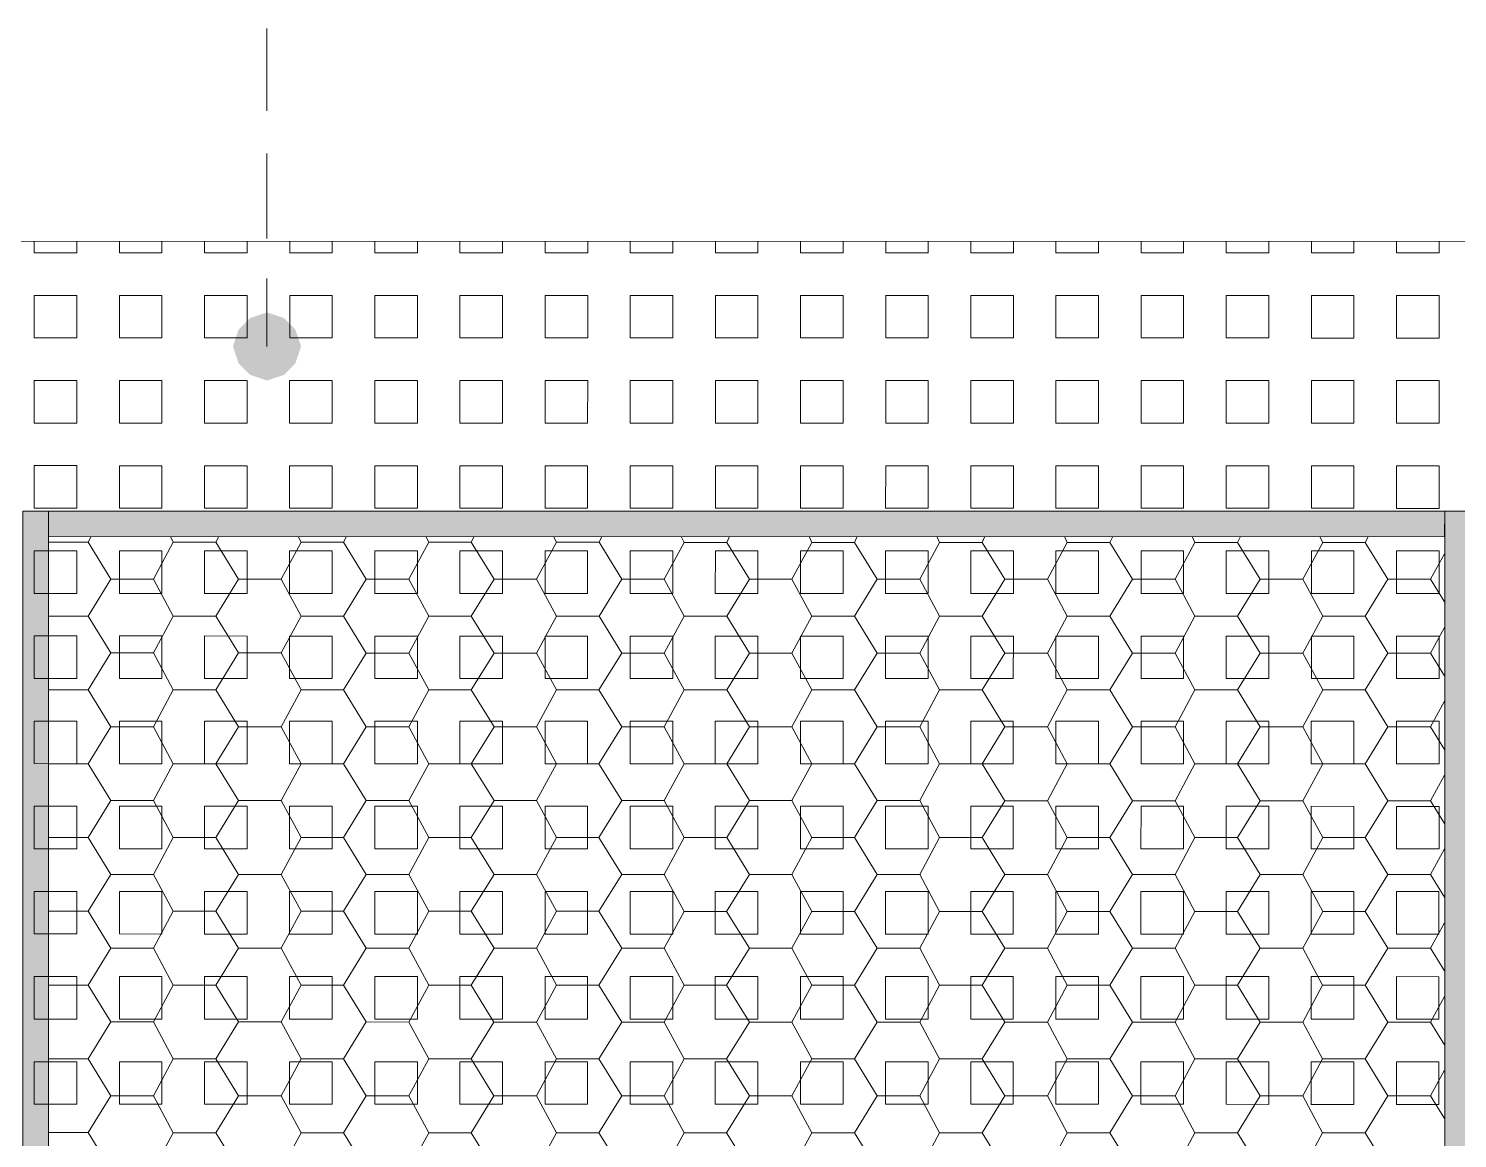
# Model space of a CAD drawing. Extents: x 3377 to 3790, y 1673 to 1846.
# Drawn here: x 3533.047 to 3535.178, y 1763.56 to 1765.214 of the extents above; entities that cross this region are included whole.
import ezdxf

# ---------------------------------------------------------------- set-up
doc = ezdxf.new("R2010")
doc.units = 0
doc.header["$LTSCALE"] = 2
doc.layers.add('PDF7_0', color=7, linetype='Continuous', true_color=0xc6c6c6)
doc.layers.add('PDF7_04-DETALHE', color=7, linetype='Continuous', true_color=0xc6c6c6)

msp = doc.modelspace()

# ---------------------------------------------------------------- linework, layer by layer
at = {"layer": 'PDF7_0', "color": 7, "lineweight": 0}
for points in [[(3533.0388, 1764.4951), (3533.0769, 1764.4951), (3533.0767, 1762.3962), (3533.0386, 1762.3962)], [(3533.0767, 1762.3962), (3533.0769, 1764.4951)], [(3535.1588, 1764.4949), (3535.1587, 1764.4568), (3533.0769, 1764.457), (3533.0769, 1764.4951)], [(3535.1588, 1764.4949), (3535.1968, 1764.4949), (3535.1967, 1762.3961), (3535.1586, 1762.3961)]]:
    msp.add_lwpolyline(points, close=True, dxfattribs=at)
msp.add_lwpolyline([(3535.1588, 1764.4949), (3535.1586, 1762.3961)], dxfattribs=at)
at = {"layer": 'PDF7_0', "lineweight": 0}
for points in [[(3533.0769, 1764.4485), (3533.1361, 1764.4485), (3533.1699, 1764.3935), (3533.2334, 1764.3935), (3533.263, 1764.4485)], [(3533.1361, 1764.4485), (3533.1403, 1764.457)], [(3533.2588, 1764.457), (3533.263, 1764.4485), (3533.3265, 1764.4485), (3533.3307, 1764.457)], [(3533.3265, 1764.4485), (3533.3604, 1764.3935), (3533.4238, 1764.3935), (3533.4535, 1764.4485)], [(3533.4492, 1764.4569), (3533.4535, 1764.4485), (3533.5169, 1764.4485), (3533.5212, 1764.4569)], [(3533.5169, 1764.4485), (3533.5508, 1764.3935), (3533.6142, 1764.3935), (3533.6439, 1764.4485)], [(3533.6396, 1764.4569), (3533.6439, 1764.4485), (3533.7073, 1764.4485), (3533.7116, 1764.4569)], [(3533.7073, 1764.4485), (3533.7412, 1764.3935), (3533.8047, 1764.3934), (3533.8343, 1764.4485)], [(3533.8301, 1764.4569), (3533.8343, 1764.4485), (3533.8978, 1764.4485), (3533.902, 1764.4569)], [(3533.8978, 1764.4485), (3533.9316, 1764.3934), (3533.9951, 1764.3934), (3534.0247, 1764.4484)], [(3534.0205, 1764.4569), (3534.0247, 1764.4484), (3534.0882, 1764.4484), (3534.0924, 1764.4569)], [(3534.0882, 1764.4484), (3534.122, 1764.3934), (3534.1855, 1764.3934), (3534.2151, 1764.4484)], [(3534.2109, 1764.4569), (3534.2151, 1764.4484), (3534.2786, 1764.4484), (3534.2828, 1764.4569)], [(3534.2786, 1764.4484), (3534.3124, 1764.3934), (3534.3759, 1764.3934), (3534.4055, 1764.4484)], [(3534.4013, 1764.4569), (3534.4055, 1764.4484), (3534.469, 1764.4484), (3534.4732, 1764.4569)], [(3534.469, 1764.4484), (3534.5029, 1764.3934), (3534.5663, 1764.3934), (3534.596, 1764.4484)], [(3534.5917, 1764.4569), (3534.596, 1764.4484), (3534.6594, 1764.4484), (3534.6637, 1764.4569)], [(3534.6594, 1764.4484), (3534.6933, 1764.3934), (3534.7568, 1764.3934), (3534.7864, 1764.4484)], [(3534.7821, 1764.4569), (3534.7864, 1764.4484), (3534.8498, 1764.4484), (3534.8541, 1764.4569)], [(3534.8498, 1764.4484), (3534.8837, 1764.3934), (3534.9472, 1764.3934), (3534.9768, 1764.4484)], [(3534.9726, 1764.4568), (3534.9768, 1764.4484), (3535.0403, 1764.4484), (3535.0445, 1764.4568)], [(3535.0403, 1764.4484), (3535.0741, 1764.3934), (3535.1376, 1764.3934), (3535.1587, 1764.3595)], [(3535.1376, 1764.3934), (3535.1587, 1764.4314)], [(3533.1361, 1764.3385), (3533.1699, 1764.3935)], [(3533.2334, 1764.3935), (3533.263, 1764.3385), (3533.3265, 1764.3385), (3533.3604, 1764.3935)], [(3533.4238, 1764.3935), (3533.4534, 1764.3385), (3533.5169, 1764.3385), (3533.5508, 1764.3935)], [(3533.6142, 1764.3935), (3533.6439, 1764.3384), (3533.7073, 1764.3384), (3533.7412, 1764.3935)], [(3533.8047, 1764.3934), (3533.8343, 1764.3384), (3533.8978, 1764.3384), (3533.9316, 1764.3934)], [(3533.9951, 1764.3934), (3534.0247, 1764.3384), (3534.0882, 1764.3384), (3534.122, 1764.3934)], [(3534.1855, 1764.3934), (3534.2151, 1764.3384), (3534.2786, 1764.3384), (3534.3124, 1764.3934)], [(3534.3759, 1764.3934), (3534.4055, 1764.3384), (3534.469, 1764.3384), (3534.5029, 1764.3934)], [(3534.5663, 1764.3934), (3534.596, 1764.3384), (3534.6594, 1764.3384), (3534.6933, 1764.3934)], [(3534.7568, 1764.3934), (3534.7864, 1764.3384), (3534.8498, 1764.3384), (3534.8837, 1764.3934)], [(3534.9472, 1764.3934), (3534.9768, 1764.3384), (3535.0403, 1764.3384), (3535.0741, 1764.3934)], [(3533.0768, 1764.3385), (3533.1361, 1764.3385), (3533.1699, 1764.2835), (3533.2334, 1764.2835), (3533.263, 1764.3385)], [(3533.3265, 1764.3385), (3533.3604, 1764.2835), (3533.4238, 1764.2835), (3533.4534, 1764.3385)], [(3533.5169, 1764.3385), (3533.5508, 1764.2834), (3533.6142, 1764.2834), (3533.6439, 1764.3384)], [(3533.7073, 1764.3384), (3533.7412, 1764.2834), (3533.8047, 1764.2834), (3533.8343, 1764.3384)], [(3533.8978, 1764.3384), (3533.9316, 1764.2834), (3533.9951, 1764.2834), (3534.0247, 1764.3384)], [(3534.0882, 1764.3384), (3534.122, 1764.2834), (3534.1855, 1764.2834), (3534.2151, 1764.3384)], [(3534.2786, 1764.3384), (3534.3124, 1764.2834), (3534.3759, 1764.2834), (3534.4055, 1764.3384)], [(3534.469, 1764.3384), (3534.5029, 1764.2834), (3534.5663, 1764.2834), (3534.596, 1764.3384)], [(3534.6594, 1764.3384), (3534.6933, 1764.2834), (3534.7567, 1764.2834), (3534.7864, 1764.3384)], [(3534.8498, 1764.3384), (3534.8837, 1764.2834), (3534.9472, 1764.2834), (3534.9768, 1764.3384)], [(3535.0403, 1764.3384), (3535.0741, 1764.2833), (3535.1376, 1764.2833), (3535.1587, 1764.2495)], [(3535.1376, 1764.2833), (3535.1587, 1764.3214)], [(3533.1361, 1764.2285), (3533.1699, 1764.2835)], [(3533.2334, 1764.2835), (3533.263, 1764.2285), (3533.3265, 1764.2285), (3533.3604, 1764.2835)], [(3533.4238, 1764.2835), (3533.4534, 1764.2284), (3533.5169, 1764.2284), (3533.5508, 1764.2834)], [(3533.6142, 1764.2834), (3533.6439, 1764.2284), (3533.7073, 1764.2284), (3533.7412, 1764.2834)], [(3533.8047, 1764.2834), (3533.8343, 1764.2284), (3533.8977, 1764.2284), (3533.9316, 1764.2834)], [(3533.9951, 1764.2834), (3534.0247, 1764.2284), (3534.0882, 1764.2284), (3534.122, 1764.2834)], [(3534.1855, 1764.2834), (3534.2151, 1764.2284), (3534.2786, 1764.2284), (3534.3124, 1764.2834)], [(3534.3759, 1764.2834), (3534.4055, 1764.2284), (3534.469, 1764.2284), (3534.5029, 1764.2834)], [(3534.5663, 1764.2834), (3534.5959, 1764.2284), (3534.6594, 1764.2284), (3534.6933, 1764.2834)], [(3534.7567, 1764.2834), (3534.7864, 1764.2284), (3534.8498, 1764.2283), (3534.8837, 1764.2834)], [(3534.9472, 1764.2834), (3534.9768, 1764.2283), (3535.0403, 1764.2283), (3535.0741, 1764.2833)], [(3533.0768, 1764.2285), (3533.1361, 1764.2285), (3533.1699, 1764.1735), (3533.2334, 1764.1734), (3533.263, 1764.2285)], [(3533.3265, 1764.2285), (3533.3603, 1764.1734), (3533.4238, 1764.1734), (3533.4534, 1764.2284)], [(3533.5169, 1764.2284), (3533.5508, 1764.1734), (3533.6142, 1764.1734), (3533.6439, 1764.2284)], [(3533.7073, 1764.2284), (3533.7412, 1764.1734), (3533.8047, 1764.1734), (3533.8343, 1764.2284)], [(3533.8977, 1764.2284), (3533.9316, 1764.1734), (3533.9951, 1764.1734), (3534.0247, 1764.2284)], [(3534.0882, 1764.2284), (3534.122, 1764.1734), (3534.1855, 1764.1734), (3534.2151, 1764.2284)], [(3534.2786, 1764.2284), (3534.3124, 1764.1734), (3534.3759, 1764.1734), (3534.4055, 1764.2284)], [(3534.469, 1764.2284), (3534.5028, 1764.1734), (3534.5663, 1764.1734), (3534.5959, 1764.2284)], [(3534.6594, 1764.2284), (3534.6933, 1764.1734), (3534.7567, 1764.1733), (3534.7864, 1764.2284)], [(3534.8498, 1764.2283), (3534.8837, 1764.1733), (3534.9472, 1764.1733), (3534.9768, 1764.2283)], [(3535.0403, 1764.2283), (3535.0741, 1764.1733), (3535.1376, 1764.1733), (3535.1587, 1764.1395)], [(3535.1376, 1764.1733), (3535.1587, 1764.2114)], [(3533.1361, 1764.1184), (3533.1699, 1764.1735)], [(3533.2334, 1764.1734), (3533.263, 1764.1184), (3533.3265, 1764.1184), (3533.3603, 1764.1734)], [(3533.4238, 1764.1734), (3533.4534, 1764.1184), (3533.5169, 1764.1184), (3533.5508, 1764.1734)], [(3533.6142, 1764.1734), (3533.6439, 1764.1184), (3533.7073, 1764.1184), (3533.7412, 1764.1734)], [(3533.8047, 1764.1734), (3533.8343, 1764.1184), (3533.8977, 1764.1184), (3533.9316, 1764.1734)], [(3533.9951, 1764.1734), (3534.0247, 1764.1184), (3534.0882, 1764.1184), (3534.122, 1764.1734)], [(3534.1855, 1764.1734), (3534.2151, 1764.1184), (3534.2786, 1764.1184), (3534.3124, 1764.1734)], [(3534.3759, 1764.1734), (3534.4055, 1764.1184), (3534.469, 1764.1184), (3534.5028, 1764.1734)], [(3534.5663, 1764.1734), (3534.5959, 1764.1183), (3534.6594, 1764.1183), (3534.6933, 1764.1734)], [(3534.7567, 1764.1733), (3534.7864, 1764.1183), (3534.8498, 1764.1183), (3534.8837, 1764.1733)], [(3534.9472, 1764.1733), (3534.9768, 1764.1183), (3535.0402, 1764.1183), (3535.0741, 1764.1733)], [(3533.0768, 1764.1184), (3533.1361, 1764.1184), (3533.1699, 1764.0634), (3533.2334, 1764.0634), (3533.263, 1764.1184)], [(3533.3265, 1764.1184), (3533.3603, 1764.0634), (3533.4238, 1764.0634), (3533.4534, 1764.1184)], [(3533.5169, 1764.1184), (3533.5508, 1764.0634), (3533.6142, 1764.0634), (3533.6439, 1764.1184)], [(3533.7073, 1764.1184), (3533.7412, 1764.0634), (3533.8046, 1764.0634), (3533.8343, 1764.1184)], [(3533.8977, 1764.1184), (3533.9316, 1764.0634), (3533.9951, 1764.0634), (3534.0247, 1764.1184)], [(3534.0882, 1764.1184), (3534.122, 1764.0634), (3534.1855, 1764.0634), (3534.2151, 1764.1184)], [(3534.2786, 1764.1184), (3534.3124, 1764.0634), (3534.3759, 1764.0634), (3534.4055, 1764.1184)], [(3534.469, 1764.1184), (3534.5028, 1764.0633), (3534.5663, 1764.0633), (3534.5959, 1764.1183)], [(3534.6594, 1764.1183), (3534.6933, 1764.0633), (3534.7567, 1764.0633), (3534.7864, 1764.1183)], [(3534.8498, 1764.1183), (3534.8837, 1764.0633), (3534.9471, 1764.0633), (3534.9768, 1764.1183)], [(3535.0402, 1764.1183), (3535.0741, 1764.0633), (3535.1376, 1764.0633), (3535.1587, 1764.0294)], [(3535.1376, 1764.0633), (3535.1587, 1764.1014)], [(3533.1361, 1764.0084), (3533.1699, 1764.0634)], [(3533.2334, 1764.0634), (3533.263, 1764.0084), (3533.3265, 1764.0084), (3533.3603, 1764.0634)], [(3533.4238, 1764.0634), (3533.4534, 1764.0084), (3533.5169, 1764.0084), (3533.5508, 1764.0634)], [(3533.6142, 1764.0634), (3533.6438, 1764.0084), (3533.7073, 1764.0084), (3533.7412, 1764.0634)], [(3533.8046, 1764.0634), (3533.8343, 1764.0084), (3533.8977, 1764.0084), (3533.9316, 1764.0634)], [(3533.9951, 1764.0634), (3534.0247, 1764.0084), (3534.0882, 1764.0084), (3534.122, 1764.0634)], [(3534.1855, 1764.0634), (3534.2151, 1764.0084), (3534.2786, 1764.0084), (3534.3124, 1764.0634)], [(3534.3759, 1764.0634), (3534.4055, 1764.0083), (3534.469, 1764.0083), (3534.5028, 1764.0633)], [(3534.5663, 1764.0633), (3534.5959, 1764.0083), (3534.6594, 1764.0083), (3534.6933, 1764.0633)], [(3534.7567, 1764.0633), (3534.7863, 1764.0083), (3534.8498, 1764.0083), (3534.8837, 1764.0633)], [(3534.9471, 1764.0633), (3534.9768, 1764.0083), (3535.0402, 1764.0083), (3535.0741, 1764.0633)], [(3533.0768, 1764.0084), (3533.1361, 1764.0084), (3533.1699, 1763.9534), (3533.2334, 1763.9534), (3533.263, 1764.0084)], [(3533.3265, 1764.0084), (3533.3603, 1763.9534), (3533.4238, 1763.9534), (3533.4534, 1764.0084)], [(3533.5169, 1764.0084), (3533.5507, 1763.9534), (3533.6142, 1763.9534), (3533.6438, 1764.0084)], [(3533.7073, 1764.0084), (3533.7412, 1763.9534), (3533.8046, 1763.9534), (3533.8343, 1764.0084)], [(3533.8977, 1764.0084), (3533.9316, 1763.9534), (3533.9951, 1763.9534), (3534.0247, 1764.0084)], [(3534.0882, 1764.0084), (3534.122, 1763.9534), (3534.1855, 1763.9533), (3534.2151, 1764.0084)], [(3534.2786, 1764.0084), (3534.3124, 1763.9533), (3534.3759, 1763.9533), (3534.4055, 1764.0083)], [(3534.469, 1764.0083), (3534.5028, 1763.9533), (3534.5663, 1763.9533), (3534.5959, 1764.0083)], [(3534.6594, 1764.0083), (3534.6932, 1763.9533), (3534.7567, 1763.9533), (3534.7863, 1764.0083)], [(3534.8498, 1764.0083), (3534.8837, 1763.9533), (3534.9471, 1763.9533), (3534.9768, 1764.0083)], [(3535.0402, 1764.0083), (3535.0741, 1763.9533), (3535.1376, 1763.9533), (3535.1587, 1763.9194)], [(3535.1376, 1763.9533), (3535.1587, 1763.9914)], [(3533.1361, 1763.8984), (3533.1699, 1763.9534)], [(3533.2334, 1763.9534), (3533.263, 1763.8984), (3533.3265, 1763.8984), (3533.3603, 1763.9534)], [(3533.4238, 1763.9534), (3533.4534, 1763.8984), (3533.5169, 1763.8984), (3533.5507, 1763.9534)], [(3533.6142, 1763.9534), (3533.6438, 1763.8984), (3533.7073, 1763.8984), (3533.7412, 1763.9534)], [(3533.8046, 1763.9534), (3533.8343, 1763.8984), (3533.8977, 1763.8984), (3533.9316, 1763.9534)], [(3533.9951, 1763.9534), (3534.0247, 1763.8983), (3534.0881, 1763.8983), (3534.122, 1763.9534)], [(3534.1855, 1763.9533), (3534.2151, 1763.8983), (3534.2786, 1763.8983), (3534.3124, 1763.9533)], [(3534.3759, 1763.9533), (3534.4055, 1763.8983), (3534.469, 1763.8983), (3534.5028, 1763.9533)], [(3534.5663, 1763.9533), (3534.5959, 1763.8983), (3534.6594, 1763.8983), (3534.6932, 1763.9533)], [(3534.7567, 1763.9533), (3534.7863, 1763.8983), (3534.8498, 1763.8983), (3534.8837, 1763.9533)], [(3534.9471, 1763.9533), (3534.9768, 1763.8983), (3535.0402, 1763.8983), (3535.0741, 1763.9533)], [(3533.0768, 1763.8984), (3533.1361, 1763.8984), (3533.1699, 1763.8434), (3533.2334, 1763.8434), (3533.263, 1763.8984)], [(3533.3265, 1763.8984), (3533.3603, 1763.8434), (3533.4238, 1763.8434), (3533.4534, 1763.8984)], [(3533.5169, 1763.8984), (3533.5507, 1763.8434), (3533.6142, 1763.8434), (3533.6438, 1763.8984)], [(3533.7073, 1763.8984), (3533.7412, 1763.8434), (3533.8046, 1763.8434), (3533.8343, 1763.8984)], [(3533.8977, 1763.8984), (3533.9316, 1763.8433), (3533.995, 1763.8433), (3534.0247, 1763.8983)], [(3534.0881, 1763.8983), (3534.122, 1763.8433), (3534.1855, 1763.8433), (3534.2151, 1763.8983)], [(3534.2786, 1763.8983), (3534.3124, 1763.8433), (3534.3759, 1763.8433), (3534.4055, 1763.8983)], [(3534.469, 1763.8983), (3534.5028, 1763.8433), (3534.5663, 1763.8433), (3534.5959, 1763.8983)], [(3534.6594, 1763.8983), (3534.6932, 1763.8433), (3534.7567, 1763.8433), (3534.7863, 1763.8983)], [(3534.8498, 1763.8983), (3534.8837, 1763.8433), (3534.9471, 1763.8433), (3534.9768, 1763.8983)], [(3535.0402, 1763.8983), (3535.0741, 1763.8433), (3535.1375, 1763.8433), (3535.1587, 1763.8094)], [(3535.1375, 1763.8433), (3535.1587, 1763.8813)], [(3533.1361, 1763.7884), (3533.1699, 1763.8434)], [(3533.2334, 1763.8434), (3533.263, 1763.7884), (3533.3265, 1763.7884), (3533.3603, 1763.8434)], [(3533.4238, 1763.8434), (3533.4534, 1763.7884), (3533.5169, 1763.7884), (3533.5507, 1763.8434)], [(3533.6142, 1763.8434), (3533.6438, 1763.7884), (3533.7073, 1763.7884), (3533.7412, 1763.8434)], [(3533.8046, 1763.8434), (3533.8342, 1763.7883), (3533.8977, 1763.7883), (3533.9316, 1763.8433)], [(3533.995, 1763.8433), (3534.0247, 1763.7883), (3534.0881, 1763.7883), (3534.122, 1763.8433)], [(3534.1855, 1763.8433), (3534.2151, 1763.7883), (3534.2786, 1763.7883), (3534.3124, 1763.8433)], [(3534.3759, 1763.8433), (3534.4055, 1763.7883), (3534.469, 1763.7883), (3534.5028, 1763.8433)], [(3534.5663, 1763.8433), (3534.5959, 1763.7883), (3534.6594, 1763.7883), (3534.6932, 1763.8433)], [(3534.7567, 1763.8433), (3534.7863, 1763.7883), (3534.8498, 1763.7883), (3534.8837, 1763.8433)], [(3534.9471, 1763.8433), (3534.9767, 1763.7883), (3535.0402, 1763.7883), (3535.0741, 1763.8433)], [(3533.0768, 1763.7884), (3533.1361, 1763.7884), (3533.1699, 1763.7334), (3533.2334, 1763.7334), (3533.263, 1763.7884)], [(3533.3265, 1763.7884), (3533.3603, 1763.7334), (3533.4238, 1763.7334), (3533.4534, 1763.7884)], [(3533.5169, 1763.7884), (3533.5507, 1763.7334), (3533.6142, 1763.7333), (3533.6438, 1763.7884)], [(3533.7073, 1763.7884), (3533.7411, 1763.7333), (3533.8046, 1763.7333), (3533.8342, 1763.7883)], [(3533.8977, 1763.7883), (3533.9316, 1763.7333), (3533.995, 1763.7333), (3534.0247, 1763.7883)], [(3534.0881, 1763.7883), (3534.122, 1763.7333), (3534.1855, 1763.7333), (3534.2151, 1763.7883)], [(3534.2786, 1763.7883), (3534.3124, 1763.7333), (3534.3759, 1763.7333), (3534.4055, 1763.7883)], [(3534.469, 1763.7883), (3534.5028, 1763.7333), (3534.5663, 1763.7333), (3534.5959, 1763.7883)], [(3534.6594, 1763.7883), (3534.6932, 1763.7333), (3534.7567, 1763.7333), (3534.7863, 1763.7883)], [(3534.8498, 1763.7883), (3534.8837, 1763.7333), (3534.9471, 1763.7333), (3534.9767, 1763.7883)], [(3535.0402, 1763.7883), (3535.0741, 1763.7333), (3535.1375, 1763.7332), (3535.1587, 1763.6994)], [(3535.1375, 1763.7332), (3535.1587, 1763.7713)], [(3533.136, 1763.6784), (3533.1699, 1763.7334)], [(3533.2334, 1763.7334), (3533.263, 1763.6784), (3533.3265, 1763.6784), (3533.3603, 1763.7334)], [(3533.4238, 1763.7334), (3533.4534, 1763.6783), (3533.5169, 1763.6783), (3533.5507, 1763.7334)], [(3533.6142, 1763.7333), (3533.6438, 1763.6783), (3533.7073, 1763.6783), (3533.7411, 1763.7333)], [(3533.8046, 1763.7333), (3533.8342, 1763.6783), (3533.8977, 1763.6783), (3533.9316, 1763.7333)], [(3533.995, 1763.7333), (3534.0247, 1763.6783), (3534.0881, 1763.6783), (3534.122, 1763.7333)], [(3534.1855, 1763.7333), (3534.2151, 1763.6783), (3534.2785, 1763.6783), (3534.3124, 1763.7333)], [(3534.3759, 1763.7333), (3534.4055, 1763.6783), (3534.469, 1763.6783), (3534.5028, 1763.7333)], [(3534.5663, 1763.7333), (3534.5959, 1763.6783), (3534.6594, 1763.6783), (3534.6932, 1763.7333)], [(3534.7567, 1763.7333), (3534.7863, 1763.6783), (3534.8498, 1763.6783), (3534.8837, 1763.7333)], [(3534.9471, 1763.7333), (3534.9767, 1763.6782), (3535.0402, 1763.6782), (3535.0741, 1763.7333)], [(3533.0768, 1763.6784), (3533.136, 1763.6784), (3533.1699, 1763.6234), (3533.2334, 1763.6234), (3533.263, 1763.6784)], [(3533.3265, 1763.6784), (3533.3603, 1763.6233), (3533.4238, 1763.6233), (3533.4534, 1763.6783)], [(3533.5169, 1763.6783), (3533.5507, 1763.6233), (3533.6142, 1763.6233), (3533.6438, 1763.6783)], [(3533.7073, 1763.6783), (3533.7411, 1763.6233), (3533.8046, 1763.6233), (3533.8342, 1763.6783)], [(3533.8977, 1763.6783), (3533.9316, 1763.6233), (3533.995, 1763.6233), (3534.0247, 1763.6783)], [(3534.0881, 1763.6783), (3534.122, 1763.6233), (3534.1854, 1763.6233), (3534.2151, 1763.6783)], [(3534.2785, 1763.6783), (3534.3124, 1763.6233), (3534.3759, 1763.6233), (3534.4055, 1763.6783)], [(3534.469, 1763.6783), (3534.5028, 1763.6233), (3534.5663, 1763.6233), (3534.5959, 1763.6783)], [(3534.6594, 1763.6783), (3534.6932, 1763.6233), (3534.7567, 1763.6233), (3534.7863, 1763.6783)], [(3534.8498, 1763.6783), (3534.8836, 1763.6232), (3534.9471, 1763.6232), (3534.9767, 1763.6782)], [(3535.0402, 1763.6782), (3535.0741, 1763.6232), (3535.1375, 1763.6232), (3535.1587, 1763.5894)], [(3535.1375, 1763.6232), (3535.1587, 1763.6613)], [(3533.136, 1763.5684), (3533.1699, 1763.6234)], [(3533.2334, 1763.6234), (3533.263, 1763.5683), (3533.3265, 1763.5683), (3533.3603, 1763.6233)], [(3533.4238, 1763.6233), (3533.4534, 1763.5683), (3533.5169, 1763.5683), (3533.5507, 1763.6233)], [(3533.6142, 1763.6233), (3533.6438, 1763.5683), (3533.7073, 1763.5683), (3533.7411, 1763.6233)], [(3533.8046, 1763.6233), (3533.8342, 1763.5683), (3533.8977, 1763.5683), (3533.9316, 1763.6233)], [(3533.995, 1763.6233), (3534.0246, 1763.5683), (3534.0881, 1763.5683), (3534.122, 1763.6233)], [(3534.1854, 1763.6233), (3534.2151, 1763.5683), (3534.2785, 1763.5683), (3534.3124, 1763.6233)], [(3534.3759, 1763.6233), (3534.4055, 1763.5683), (3534.469, 1763.5683), (3534.5028, 1763.6233)], [(3534.5663, 1763.6233), (3534.5959, 1763.5683), (3534.6594, 1763.5683), (3534.6932, 1763.6233)], [(3534.7567, 1763.6233), (3534.7863, 1763.5682), (3534.8498, 1763.5682), (3534.8836, 1763.6232)], [(3534.9471, 1763.6232), (3534.9767, 1763.5682), (3535.0402, 1763.5682), (3535.0741, 1763.6232)], [(3533.0768, 1763.5684), (3533.136, 1763.5684), (3533.1699, 1763.5133), (3533.2334, 1763.5133), (3533.263, 1763.5683)], [(3533.3265, 1763.5683), (3533.3603, 1763.5133), (3533.4238, 1763.5133), (3533.4534, 1763.5683)], [(3533.5169, 1763.5683), (3533.5507, 1763.5133), (3533.6142, 1763.5133), (3533.6438, 1763.5683)], [(3533.7073, 1763.5683), (3533.7411, 1763.5133), (3533.8046, 1763.5133), (3533.8342, 1763.5683)], [(3533.8977, 1763.5683), (3533.9316, 1763.5133), (3533.995, 1763.5133), (3534.0246, 1763.5683)], [(3534.0881, 1763.5683), (3534.122, 1763.5133), (3534.1854, 1763.5133), (3534.2151, 1763.5683)], [(3534.2785, 1763.5683), (3534.3124, 1763.5133), (3534.3759, 1763.5133), (3534.4055, 1763.5683)], [(3534.469, 1763.5683), (3534.5028, 1763.5133), (3534.5663, 1763.5132), (3534.5959, 1763.5683)], [(3534.6594, 1763.5683), (3534.6932, 1763.5132), (3534.7567, 1763.5132), (3534.7863, 1763.5682)], [(3534.8498, 1763.5682), (3534.8836, 1763.5132), (3534.9471, 1763.5132), (3534.9767, 1763.5682)], [(3535.0402, 1763.5682), (3535.0741, 1763.5132), (3535.1375, 1763.5132), (3535.1587, 1763.4794)]]:
    msp.add_lwpolyline(points, dxfattribs=at)
at = {"layer": 'PDF7_0', "color": 7, "transparency": 33554559}
for points in [[(3533.3773, 1764.7828), (3533.4027, 1764.7405), (3533.3604, 1764.7658)], [(3533.4027, 1764.7912), (3533.3773, 1764.7828), (3533.4027, 1764.7405)], [(3533.4027, 1764.7405), (3533.4281, 1764.7828), (3533.4027, 1764.7912)], [(3533.445, 1764.7658), (3533.4027, 1764.7405), (3533.4281, 1764.7828)], [(3533.4027, 1764.7405), (3533.3604, 1764.7658), (3533.3519, 1764.7405)], [(3533.4535, 1764.7405), (3533.445, 1764.7658), (3533.4027, 1764.7405)], [(3533.3519, 1764.7405), (3533.3604, 1764.7151), (3533.4027, 1764.7405)], [(3533.3604, 1764.7151), (3533.4027, 1764.7405), (3533.3773, 1764.6981)], [(3533.4027, 1764.7405), (3533.3773, 1764.6981), (3533.4027, 1764.6897)], [(3533.4027, 1764.6897), (3533.4281, 1764.6981), (3533.4027, 1764.7405)], [(3533.4281, 1764.6981), (3533.4027, 1764.7405), (3533.445, 1764.7151)], [(3533.4027, 1764.7405), (3533.445, 1764.7151), (3533.4535, 1764.7405)]]:
    msp.add_solid(points, dxfattribs=at)
at = {"layer": 'PDF7_0', "color": 9, "true_color": 0xc1c1c1, "transparency": 33554559}
for points in [[(3533.0388, 1764.4951), (3533.0767, 1762.3962), (3533.0386, 1762.3962)], [(3533.0769, 1764.4951), (3533.0388, 1764.4951), (3533.0767, 1762.3962)], [(3535.1588, 1764.4949), (3533.0769, 1764.4951), (3535.1587, 1764.4568)], [(3533.0769, 1764.4951), (3535.1587, 1764.4568), (3533.0769, 1764.457)], [(3535.1588, 1764.4949), (3535.1967, 1762.3961), (3535.1586, 1762.3961)], [(3535.1968, 1764.4949), (3535.1588, 1764.4949), (3535.1967, 1762.3961)]]:
    msp.add_solid(points, dxfattribs=at)
at = {"layer": 'PDF7_04-DETALHE', "color": 7, "lineweight": 0}
for points in [[(3533.4027, 1765.2144), (3533.4027, 1765.0917)], [(3533.4027, 1765.0282), (3533.4027, 1764.9013)], [(3533.4027, 1764.842), (3533.4027, 1764.7405)]]:
    msp.add_lwpolyline(points, dxfattribs=at)
at = {"layer": 'PDF7_04-DETALHE', "lineweight": 0}
for points in [[(3529.7552, 1764.8973), (3535.2053, 1764.8969), (3535.2052, 1763.1958), (3529.7551, 1763.1962)], [(3533.0557, 1764.897), (3533.0557, 1764.8801), (3533.1192, 1764.8801), (3533.1192, 1764.897)], [(3533.1827, 1764.897), (3533.1827, 1764.8801), (3533.2461, 1764.8801), (3533.2461, 1764.897)], [(3533.3096, 1764.897), (3533.3096, 1764.8801), (3533.3731, 1764.8801), (3533.3731, 1764.897)], [(3533.4366, 1764.897), (3533.4366, 1764.8801), (3533.5, 1764.8801), (3533.5, 1764.897)], [(3533.5635, 1764.897), (3533.5635, 1764.8801), (3533.627, 1764.8801), (3533.627, 1764.897)], [(3533.6904, 1764.897), (3533.6904, 1764.8801), (3533.7539, 1764.8801), (3533.7539, 1764.897)], [(3533.8174, 1764.897), (3533.8174, 1764.8801), (3533.8809, 1764.8801), (3533.8809, 1764.897)], [(3533.9443, 1764.897), (3533.9443, 1764.8801), (3534.0078, 1764.8801), (3534.0078, 1764.897)], [(3534.0713, 1764.897), (3534.0713, 1764.8801), (3534.1348, 1764.88), (3534.1348, 1764.897)], [(3534.1982, 1764.897), (3534.1982, 1764.88), (3534.2617, 1764.88), (3534.2617, 1764.897)], [(3534.3252, 1764.897), (3534.3252, 1764.88), (3534.3886, 1764.88), (3534.3886, 1764.897)], [(3534.4521, 1764.897), (3534.4521, 1764.88), (3534.5156, 1764.88), (3534.5156, 1764.8969)], [(3534.5791, 1764.8969), (3534.5791, 1764.88), (3534.6425, 1764.88), (3534.6425, 1764.8969)], [(3534.706, 1764.8969), (3534.706, 1764.88), (3534.7695, 1764.88), (3534.7695, 1764.8969)], [(3534.833, 1764.8969), (3534.833, 1764.88), (3534.8964, 1764.88), (3534.8964, 1764.8969)], [(3534.9599, 1764.8969), (3534.9599, 1764.88), (3535.0234, 1764.88), (3535.0234, 1764.8969)], [(3535.0868, 1764.8969), (3535.0868, 1764.88), (3535.1503, 1764.88), (3535.1503, 1764.8969)]]:
    msp.add_lwpolyline(points, dxfattribs=at)
for points in [[(3533.1192, 1764.8166), (3533.1192, 1764.7532), (3533.0557, 1764.7532), (3533.0557, 1764.8166)], [(3533.2461, 1764.8166), (3533.2461, 1764.7532), (3533.1827, 1764.7532), (3533.1827, 1764.8166)], [(3533.3731, 1764.8166), (3533.3731, 1764.7532), (3533.3096, 1764.7532), (3533.3096, 1764.8166)], [(3533.5, 1764.8166), (3533.5, 1764.7531), (3533.4366, 1764.7531), (3533.4366, 1764.8166)], [(3533.627, 1764.8166), (3533.627, 1764.7531), (3533.5635, 1764.7531), (3533.5635, 1764.8166)], [(3533.7539, 1764.8166), (3533.7539, 1764.7531), (3533.6904, 1764.7531), (3533.6904, 1764.8166)], [(3533.8809, 1764.8166), (3533.8809, 1764.7531), (3533.8174, 1764.7531), (3533.8174, 1764.8166)], [(3534.0078, 1764.8166), (3534.0078, 1764.7531), (3533.9443, 1764.7531), (3533.9443, 1764.8166)], [(3534.1348, 1764.8166), (3534.1347, 1764.7531), (3534.0713, 1764.7531), (3534.0713, 1764.8166)], [(3534.2617, 1764.8166), (3534.2617, 1764.7531), (3534.1982, 1764.7531), (3534.1982, 1764.8166)], [(3534.3886, 1764.8166), (3534.3886, 1764.7531), (3534.3252, 1764.7531), (3534.3252, 1764.8166)], [(3534.5156, 1764.8165), (3534.5156, 1764.7531), (3534.4521, 1764.7531), (3534.4521, 1764.8166)], [(3534.6425, 1764.8165), (3534.6425, 1764.7531), (3534.5791, 1764.7531), (3534.5791, 1764.8165)], [(3534.7695, 1764.8165), (3534.7695, 1764.7531), (3534.706, 1764.7531), (3534.706, 1764.8165)], [(3534.8964, 1764.8165), (3534.8964, 1764.7531), (3534.8329, 1764.7531), (3534.8329, 1764.8165)], [(3535.0234, 1764.8165), (3535.0234, 1764.753), (3534.9599, 1764.753), (3534.9599, 1764.8165)], [(3535.1503, 1764.8165), (3535.1503, 1764.753), (3535.0868, 1764.753), (3535.0868, 1764.8165)], [(3533.1192, 1764.6897), (3533.1192, 1764.6262), (3533.0557, 1764.6262), (3533.0557, 1764.6897)], [(3533.2461, 1764.6897), (3533.2461, 1764.6262), (3533.1827, 1764.6262), (3533.1827, 1764.6897)], [(3533.3731, 1764.6897), (3533.3731, 1764.6262), (3533.3096, 1764.6262), (3533.3096, 1764.6897)], [(3533.5, 1764.6897), (3533.5, 1764.6262), (3533.4365, 1764.6262), (3533.4365, 1764.6897)], [(3533.627, 1764.6897), (3533.627, 1764.6262), (3533.5635, 1764.6262), (3533.5635, 1764.6897)], [(3533.7539, 1764.6897), (3533.7539, 1764.6262), (3533.6904, 1764.6262), (3533.6904, 1764.6897)], [(3533.8809, 1764.6896), (3533.8808, 1764.6262), (3533.8174, 1764.6262), (3533.8174, 1764.6897)], [(3534.0078, 1764.6896), (3534.0078, 1764.6262), (3533.9443, 1764.6262), (3533.9443, 1764.6896)], [(3534.1347, 1764.6896), (3534.1347, 1764.6262), (3534.0713, 1764.6262), (3534.0713, 1764.6896)], [(3534.2617, 1764.6896), (3534.2617, 1764.6261), (3534.1982, 1764.6262), (3534.1982, 1764.6896)], [(3534.3886, 1764.6896), (3534.3886, 1764.6261), (3534.3252, 1764.6261), (3534.3252, 1764.6896)], [(3534.5156, 1764.6896), (3534.5156, 1764.6261), (3534.4521, 1764.6261), (3534.4521, 1764.6896)], [(3534.6425, 1764.6896), (3534.6425, 1764.6261), (3534.579, 1764.6261), (3534.579, 1764.6896)], [(3534.7695, 1764.6896), (3534.7695, 1764.6261), (3534.706, 1764.6261), (3534.706, 1764.6896)], [(3534.8964, 1764.6896), (3534.8964, 1764.6261), (3534.8329, 1764.6261), (3534.8329, 1764.6896)], [(3535.0234, 1764.6896), (3535.0234, 1764.6261), (3534.9599, 1764.6261), (3534.9599, 1764.6896)], [(3535.1503, 1764.6896), (3535.1503, 1764.6261), (3535.0868, 1764.6261), (3535.0868, 1764.6896)], [(3533.1192, 1764.5628), (3533.1192, 1764.4993), (3533.0557, 1764.4993), (3533.0557, 1764.5628)], [(3533.2461, 1764.5627), (3533.2461, 1764.4993), (3533.1826, 1764.4993), (3533.1826, 1764.5627)], [(3533.3731, 1764.5627), (3533.3731, 1764.4993), (3533.3096, 1764.4993), (3533.3096, 1764.5627)], [(3533.5, 1764.5627), (3533.5, 1764.4993), (3533.4365, 1764.4993), (3533.4365, 1764.5627)], [(3533.627, 1764.5627), (3533.627, 1764.4992), (3533.5635, 1764.4993), (3533.5635, 1764.5627)], [(3533.7539, 1764.5627), (3533.7539, 1764.4992), (3533.6904, 1764.4992), (3533.6904, 1764.5627)], [(3533.8808, 1764.5627), (3533.8808, 1764.4992), (3533.8174, 1764.4992), (3533.8174, 1764.5627)], [(3534.0078, 1764.5627), (3534.0078, 1764.4992), (3533.9443, 1764.4992), (3533.9443, 1764.5627)], [(3534.1347, 1764.5627), (3534.1347, 1764.4992), (3534.0713, 1764.4992), (3534.0713, 1764.5627)], [(3534.2617, 1764.5627), (3534.2617, 1764.4992), (3534.1982, 1764.4992), (3534.1982, 1764.5627)], [(3534.3886, 1764.5627), (3534.3886, 1764.4992), (3534.3251, 1764.4992), (3534.3252, 1764.5627)], [(3534.5156, 1764.5627), (3534.5156, 1764.4992), (3534.4521, 1764.4992), (3534.4521, 1764.5627)], [(3534.6425, 1764.5627), (3534.6425, 1764.4992), (3534.579, 1764.4992), (3534.579, 1764.5627)], [(3534.7695, 1764.5626), (3534.7695, 1764.4992), (3534.706, 1764.4992), (3534.706, 1764.5626)], [(3534.8964, 1764.5626), (3534.8964, 1764.4992), (3534.8329, 1764.4992), (3534.8329, 1764.5626)], [(3535.0233, 1764.5626), (3535.0233, 1764.4992), (3534.9599, 1764.4992), (3534.9599, 1764.5626)], [(3535.1503, 1764.5626), (3535.1503, 1764.4991), (3535.0868, 1764.4991), (3535.0868, 1764.5626)], [(3533.1192, 1764.4358), (3533.1192, 1764.3723), (3533.0557, 1764.3723), (3533.0557, 1764.4358)], [(3533.2461, 1764.4358), (3533.2461, 1764.3723), (3533.1826, 1764.3723), (3533.1826, 1764.4358)], [(3533.3731, 1764.4358), (3533.3731, 1764.3723), (3533.3096, 1764.3723), (3533.3096, 1764.4358)], [(3533.5, 1764.4358), (3533.5, 1764.3723), (3533.4365, 1764.3723), (3533.4365, 1764.4358)], [(3533.6269, 1764.4358), (3533.6269, 1764.3723), (3533.5635, 1764.3723), (3533.5635, 1764.4358)], [(3533.7539, 1764.4358), (3533.7539, 1764.3723), (3533.6904, 1764.3723), (3533.6904, 1764.4358)], [(3533.8808, 1764.4358), (3533.8808, 1764.3723), (3533.8174, 1764.3723), (3533.8174, 1764.4358)], [(3534.0078, 1764.4357), (3534.0078, 1764.3723), (3533.9443, 1764.3723), (3533.9443, 1764.4358)], [(3534.1347, 1764.4357), (3534.1347, 1764.3723), (3534.0712, 1764.3723), (3534.0713, 1764.4357)], [(3534.2617, 1764.4357), (3534.2617, 1764.3723), (3534.1982, 1764.3723), (3534.1982, 1764.4357)], [(3534.3886, 1764.4357), (3534.3886, 1764.3723), (3534.3251, 1764.3723), (3534.3251, 1764.4357)], [(3534.5156, 1764.4357), (3534.5156, 1764.3722), (3534.4521, 1764.3722), (3534.4521, 1764.4357)], [(3534.6425, 1764.4357), (3534.6425, 1764.3722), (3534.579, 1764.3722), (3534.579, 1764.4357)], [(3534.7694, 1764.4357), (3534.7694, 1764.3722), (3534.706, 1764.3722), (3534.706, 1764.4357)], [(3534.8964, 1764.4357), (3534.8964, 1764.3722), (3534.8329, 1764.3722), (3534.8329, 1764.4357)], [(3535.0233, 1764.4357), (3535.0233, 1764.3722), (3534.9599, 1764.3722), (3534.9599, 1764.4357)], [(3535.1503, 1764.4357), (3535.1503, 1764.3722), (3535.0868, 1764.3722), (3535.0868, 1764.4357)], [(3533.1192, 1764.3089), (3533.1192, 1764.2454), (3533.0557, 1764.2454), (3533.0557, 1764.3089)], [(3533.2461, 1764.3089), (3533.2461, 1764.2454), (3533.1826, 1764.2454), (3533.1826, 1764.3089)], [(3533.373, 1764.3088), (3533.373, 1764.2454), (3533.3096, 1764.2454), (3533.3096, 1764.3089)], [(3533.5, 1764.3088), (3533.5, 1764.2454), (3533.4365, 1764.2454), (3533.4365, 1764.3088)], [(3533.6269, 1764.3088), (3533.6269, 1764.2454), (3533.5635, 1764.2454), (3533.5635, 1764.3088)], [(3533.7539, 1764.3088), (3533.7539, 1764.2453), (3533.6904, 1764.2454), (3533.6904, 1764.3088)], [(3533.8808, 1764.3088), (3533.8808, 1764.2453), (3533.8174, 1764.2453), (3533.8174, 1764.3088)], [(3534.0078, 1764.3088), (3534.0078, 1764.2453), (3533.9443, 1764.2453), (3533.9443, 1764.3088)], [(3534.1347, 1764.3088), (3534.1347, 1764.2453), (3534.0712, 1764.2453), (3534.0712, 1764.3088)], [(3534.2617, 1764.3088), (3534.2617, 1764.2453), (3534.1982, 1764.2453), (3534.1982, 1764.3088)], [(3534.3886, 1764.3088), (3534.3886, 1764.2453), (3534.3251, 1764.2453), (3534.3251, 1764.3088)], [(3534.5156, 1764.3088), (3534.5155, 1764.2453), (3534.4521, 1764.2453), (3534.4521, 1764.3088)], [(3534.6425, 1764.3088), (3534.6425, 1764.2453), (3534.579, 1764.2453), (3534.579, 1764.3088)], [(3534.7694, 1764.3088), (3534.7694, 1764.2453), (3534.706, 1764.2453), (3534.706, 1764.3088)], [(3534.8964, 1764.3087), (3534.8964, 1764.2453), (3534.8329, 1764.2453), (3534.8329, 1764.3087)], [(3535.0233, 1764.3087), (3535.0233, 1764.2453), (3534.9599, 1764.2453), (3534.9599, 1764.3087)], [(3535.1503, 1764.3087), (3535.1503, 1764.2453), (3535.0868, 1764.2453), (3535.0868, 1764.3087)], [(3533.1192, 1764.1819), (3533.1191, 1764.1184), (3533.0557, 1764.1185), (3533.0557, 1764.1819)], [(3533.2461, 1764.1819), (3533.2461, 1764.1184), (3533.1826, 1764.1184), (3533.1826, 1764.1819)], [(3533.373, 1764.1819), (3533.373, 1764.1184), (3533.3096, 1764.1184), (3533.3096, 1764.1819)], [(3533.5, 1764.1819), (3533.5, 1764.1184), (3533.4365, 1764.1184), (3533.4365, 1764.1819)], [(3533.6269, 1764.1819), (3533.6269, 1764.1184), (3533.5635, 1764.1184), (3533.5635, 1764.1819)], [(3533.7539, 1764.1819), (3533.7539, 1764.1184), (3533.6904, 1764.1184), (3533.6904, 1764.1819)], [(3533.8808, 1764.1819), (3533.8808, 1764.1184), (3533.8173, 1764.1184), (3533.8173, 1764.1819)], [(3534.0078, 1764.1819), (3534.0078, 1764.1184), (3533.9443, 1764.1184), (3533.9443, 1764.1819)], [(3534.1347, 1764.1819), (3534.1347, 1764.1184), (3534.0712, 1764.1184), (3534.0712, 1764.1819)], [(3534.2617, 1764.1818), (3534.2616, 1764.1184), (3534.1982, 1764.1184), (3534.1982, 1764.1818)], [(3534.3886, 1764.1818), (3534.3886, 1764.1184), (3534.3251, 1764.1184), (3534.3251, 1764.1818)], [(3534.5155, 1764.1818), (3534.5155, 1764.1184), (3534.4521, 1764.1184), (3534.4521, 1764.1818)], [(3534.6425, 1764.1818), (3534.6425, 1764.1183), (3534.579, 1764.1183), (3534.579, 1764.1818)], [(3534.7694, 1764.1818), (3534.7694, 1764.1183), (3534.706, 1764.1183), (3534.706, 1764.1818)], [(3534.8964, 1764.1818), (3534.8964, 1764.1183), (3534.8329, 1764.1183), (3534.8329, 1764.1818)], [(3535.0233, 1764.1818), (3535.0233, 1764.1183), (3534.9598, 1764.1183), (3534.9598, 1764.1818)], [(3535.1503, 1764.1818), (3535.1503, 1764.1183), (3535.0868, 1764.1183), (3535.0868, 1764.1818)], [(3533.1191, 1764.055), (3533.1191, 1763.9915), (3533.0557, 1763.9915), (3533.0557, 1764.055)], [(3533.2461, 1764.055), (3533.2461, 1763.9915), (3533.1826, 1763.9915), (3533.1826, 1764.055)], [(3533.373, 1764.055), (3533.373, 1763.9915), (3533.3096, 1763.9915), (3533.3096, 1764.055)], [(3533.5, 1764.0549), (3533.5, 1763.9915), (3533.4365, 1763.9915), (3533.4365, 1764.055)], [(3533.6269, 1764.0549), (3533.6269, 1763.9915), (3533.5634, 1763.9915), (3533.5634, 1764.0549)], [(3533.7539, 1764.0549), (3533.7539, 1763.9915), (3533.6904, 1763.9915), (3533.6904, 1764.0549)], [(3533.8808, 1764.0549), (3533.8808, 1763.9915), (3533.8173, 1763.9915), (3533.8173, 1764.0549)], [(3534.0078, 1764.0549), (3534.0078, 1763.9914), (3533.9443, 1763.9914), (3533.9443, 1764.0549)], [(3534.1347, 1764.0549), (3534.1347, 1763.9914), (3534.0712, 1763.9914), (3534.0712, 1764.0549)], [(3534.2616, 1764.0549), (3534.2616, 1763.9914), (3534.1982, 1763.9914), (3534.1982, 1764.0549)], [(3534.3886, 1764.0549), (3534.3886, 1763.9914), (3534.3251, 1763.9914), (3534.3251, 1764.0549)], [(3534.5155, 1764.0549), (3534.5155, 1763.9914), (3534.4521, 1763.9914), (3534.4521, 1764.0549)], [(3534.6425, 1764.0549), (3534.6425, 1763.9914), (3534.579, 1763.9914), (3534.579, 1764.0549)], [(3534.7694, 1764.0549), (3534.7694, 1763.9914), (3534.7059, 1763.9914), (3534.706, 1764.0549)], [(3534.8964, 1764.0549), (3534.8964, 1763.9914), (3534.8329, 1763.9914), (3534.8329, 1764.0549)], [(3535.0233, 1764.0548), (3535.0233, 1763.9914), (3534.9598, 1763.9914), (3534.9598, 1764.0549)], [(3535.1503, 1764.0548), (3535.1503, 1763.9914), (3535.0868, 1763.9914), (3535.0868, 1764.0548)], [(3533.1191, 1763.928), (3533.1191, 1763.8646), (3533.0557, 1763.8646), (3533.0557, 1763.928)], [(3533.2461, 1763.928), (3533.2461, 1763.8645), (3533.1826, 1763.8646), (3533.1826, 1763.928)], [(3533.373, 1763.928), (3533.373, 1763.8645), (3533.3095, 1763.8645), (3533.3096, 1763.928)], [(3533.5, 1763.928), (3533.5, 1763.8645), (3533.4365, 1763.8645), (3533.4365, 1763.928)], [(3533.6269, 1763.928), (3533.6269, 1763.8645), (3533.5634, 1763.8645), (3533.5634, 1763.928)], [(3533.7539, 1763.928), (3533.7539, 1763.8645), (3533.6904, 1763.8645), (3533.6904, 1763.928)], [(3533.8808, 1763.928), (3533.8808, 1763.8645), (3533.8173, 1763.8645), (3533.8173, 1763.928)], [(3534.0077, 1763.928), (3534.0077, 1763.8645), (3533.9443, 1763.8645), (3533.9443, 1763.928)], [(3534.1347, 1763.928), (3534.1347, 1763.8645), (3534.0712, 1763.8645), (3534.0712, 1763.928)], [(3534.2616, 1763.928), (3534.2616, 1763.8645), (3534.1982, 1763.8645), (3534.1982, 1763.928)], [(3534.3886, 1763.9279), (3534.3886, 1763.8645), (3534.3251, 1763.8645), (3534.3251, 1763.9279)], [(3534.5155, 1763.9279), (3534.5155, 1763.8645), (3534.452, 1763.8645), (3534.4521, 1763.9279)], [(3534.6425, 1763.9279), (3534.6425, 1763.8645), (3534.579, 1763.8645), (3534.579, 1763.9279)], [(3534.7694, 1763.9279), (3534.7694, 1763.8644), (3534.7059, 1763.8645), (3534.7059, 1763.9279)], [(3534.8964, 1763.9279), (3534.8964, 1763.8644), (3534.8329, 1763.8644), (3534.8329, 1763.9279)], [(3535.0233, 1763.9279), (3535.0233, 1763.8644), (3534.9598, 1763.8644), (3534.9598, 1763.9279)], [(3535.1502, 1763.9279), (3535.1502, 1763.8644), (3535.0868, 1763.8644), (3535.0868, 1763.9279)], [(3533.1191, 1763.8011), (3533.1191, 1763.7376), (3533.0556, 1763.7376), (3533.0557, 1763.8011)], [(3533.2461, 1763.8011), (3533.2461, 1763.7376), (3533.1826, 1763.7376), (3533.1826, 1763.8011)], [(3533.373, 1763.8011), (3533.373, 1763.7376), (3533.3095, 1763.7376), (3533.3095, 1763.8011)], [(3533.5, 1763.8011), (3533.5, 1763.7376), (3533.4365, 1763.7376), (3533.4365, 1763.8011)], [(3533.6269, 1763.8011), (3533.6269, 1763.7376), (3533.5634, 1763.7376), (3533.5634, 1763.8011)], [(3533.7538, 1763.801), (3533.7538, 1763.7376), (3533.6904, 1763.7376), (3533.6904, 1763.801)], [(3533.8808, 1763.801), (3533.8808, 1763.7376), (3533.8173, 1763.7376), (3533.8173, 1763.801)], [(3534.0077, 1763.801), (3534.0077, 1763.7376), (3533.9443, 1763.7376), (3533.9443, 1763.801)], [(3534.1347, 1763.801), (3534.1347, 1763.7375), (3534.0712, 1763.7375), (3534.0712, 1763.801)], [(3534.2616, 1763.801), (3534.2616, 1763.7375), (3534.1982, 1763.7375), (3534.1982, 1763.801)], [(3534.3886, 1763.801), (3534.3886, 1763.7375), (3534.3251, 1763.7375), (3534.3251, 1763.801)], [(3534.5155, 1763.801), (3534.5155, 1763.7375), (3534.452, 1763.7375), (3534.452, 1763.801)], [(3534.6425, 1763.801), (3534.6425, 1763.7375), (3534.579, 1763.7375), (3534.579, 1763.801)], [(3534.7694, 1763.801), (3534.7694, 1763.7375), (3534.7059, 1763.7375), (3534.7059, 1763.801)], [(3534.8964, 1763.801), (3534.8963, 1763.7375), (3534.8329, 1763.7375), (3534.8329, 1763.801)], [(3535.0233, 1763.801), (3535.0233, 1763.7375), (3534.9598, 1763.7375), (3534.9598, 1763.801)], [(3535.1502, 1763.8009), (3535.1502, 1763.7375), (3535.0868, 1763.7375), (3535.0868, 1763.801)], [(3533.1191, 1763.6741), (3533.1191, 1763.6107), (3533.0556, 1763.6107), (3533.0556, 1763.6741)], [(3533.2461, 1763.6741), (3533.2461, 1763.6107), (3533.1826, 1763.6107), (3533.1826, 1763.6741)], [(3533.373, 1763.6741), (3533.373, 1763.6107), (3533.3095, 1763.6107), (3533.3095, 1763.6741)], [(3533.5, 1763.6741), (3533.4999, 1763.6106), (3533.4365, 1763.6106), (3533.4365, 1763.6741)], [(3533.6269, 1763.6741), (3533.6269, 1763.6106), (3533.5634, 1763.6106), (3533.5634, 1763.6741)], [(3533.7538, 1763.6741), (3533.7538, 1763.6106), (3533.6904, 1763.6106), (3533.6904, 1763.6741)], [(3533.8808, 1763.6741), (3533.8808, 1763.6106), (3533.8173, 1763.6106), (3533.8173, 1763.6741)], [(3534.0077, 1763.6741), (3534.0077, 1763.6106), (3533.9443, 1763.6106), (3533.9443, 1763.6741)], [(3534.1347, 1763.6741), (3534.1347, 1763.6106), (3534.0712, 1763.6106), (3534.0712, 1763.6741)], [(3534.2616, 1763.6741), (3534.2616, 1763.6106), (3534.1981, 1763.6106), (3534.1981, 1763.6741)], [(3534.3886, 1763.6741), (3534.3886, 1763.6106), (3534.3251, 1763.6106), (3534.3251, 1763.6741)], [(3534.5155, 1763.674), (3534.5155, 1763.6106), (3534.452, 1763.6106), (3534.452, 1763.6741)], [(3534.6425, 1763.674), (3534.6424, 1763.6106), (3534.579, 1763.6106), (3534.579, 1763.674)], [(3534.7694, 1763.674), (3534.7694, 1763.6106), (3534.7059, 1763.6106), (3534.7059, 1763.674)], [(3534.8963, 1763.674), (3534.8963, 1763.6105), (3534.8329, 1763.6106), (3534.8329, 1763.674)], [(3535.0233, 1763.674), (3535.0233, 1763.6105), (3534.9598, 1763.6105), (3534.9598, 1763.674)], [(3535.1502, 1763.674), (3535.1502, 1763.6105), (3535.0868, 1763.6105), (3535.0868, 1763.674)]]:
    msp.add_lwpolyline(points, close=True, dxfattribs=at)

doc.saveas('drawing.dxf')
